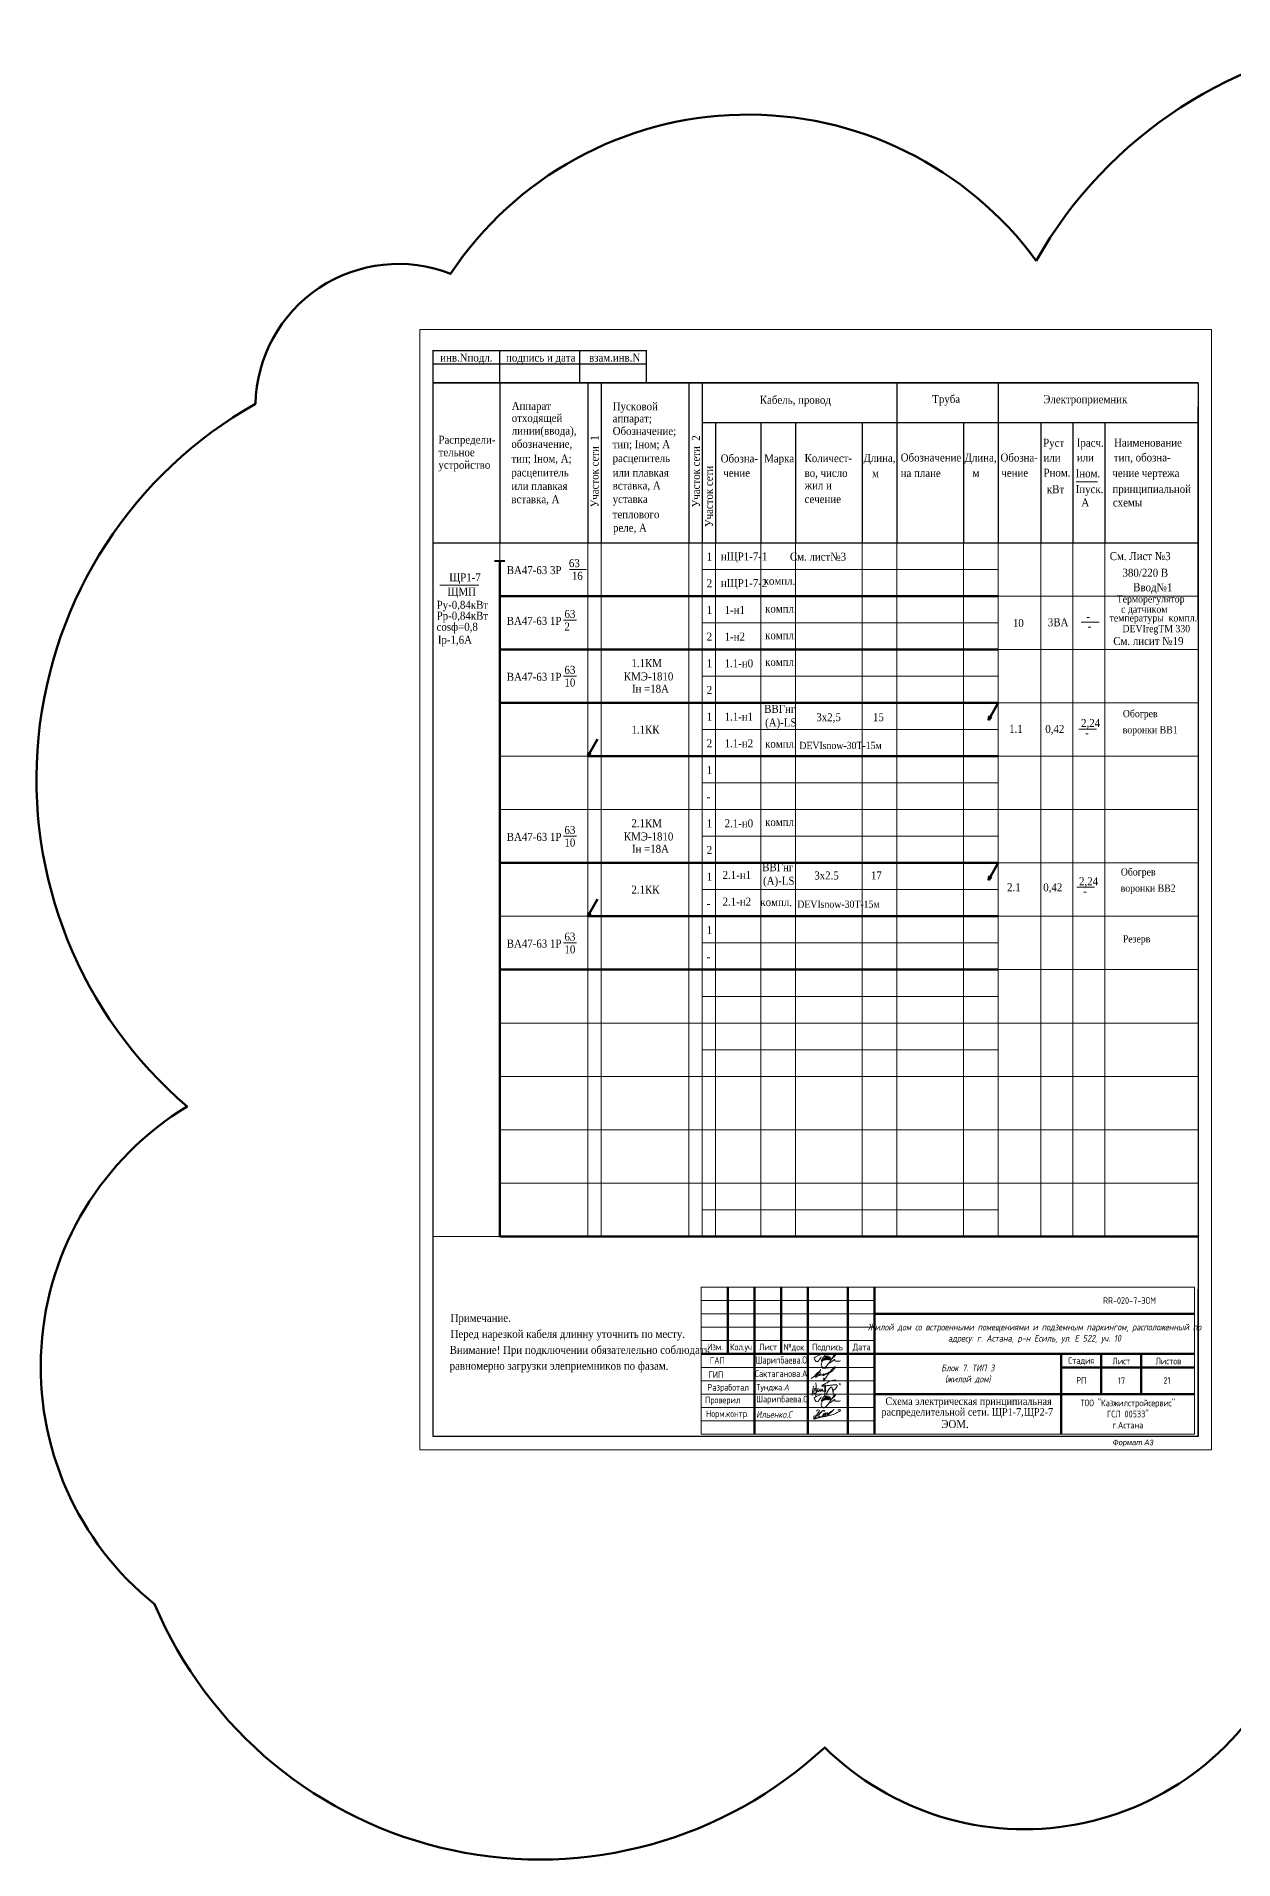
# Model space of a CAD drawing. Header units: millimetres. Extents: x 238368 to 12576735, y -3287118 to 3545602.
# Drawn here: x 5497283 to 5542183, y -2013428 to -1945090 of the extents above; entities that cross this region are included whole.
import ezdxf
from ezdxf.enums import TextEntityAlignment as Align

# ---------------------------------------------------------------- set-up
doc = ezdxf.new("R2010")
doc.units = ezdxf.units.MM
doc.layers.get('0').update_dxf_attribs({"lineweight": 13})
for name, color, linetype, lineweight in [('A-SHEET-n', 26, 'Continuous', 50), ('A-TABLE_2', 26, 'Continuous', 15), ('Wall', 7, 'Continuous', 0), ('Подпись', 162, 'Continuous', 15), ('Сила', 3, 'Continuous', 35), ('ЭМ текст', 250, 'Continuous', 40), ('ЭОМ', 250, 'Continuous', 35)]:
    doc.layers.add(name, color=color, linetype=linetype, lineweight=lineweight)
doc.layers.add('A_SHTAMP', color=7, linetype='Continuous')
doc.layers.add('АР-Текст штамп', color=7, linetype='Continuous')
doc.layers.add('G-IMPT', color=1, linetype='Continuous', lineweight=25, true_color=0xff0000)
doc.styles.add('GOST', font='isocpeur.ttf')
doc.styles.add('ROMANS', font='ariali.ttf')
doc.styles.get("Standard").update_dxf_attribs({"font": 'isocpeur.ttf', "width": 0.8})
doc.styles.add('TNRC', font='times.ttf')

# ---------------------------------------------------------------- blocks, each defined once
blk = doc.blocks.new('A$C057992fb')
at = {"layer": 'G-IMPT', "color": 154, "lineweight": 9, "true_color": 0x0052a5}
for points in [[(5386, 43584), (3608, 33561), (2272, 25866), (1315, 19990), (673, 15420), (284, 11648), (84, 8160), (11, 4448), (0, 0)], [(17362, 14978), (17173, 19223), (16965, 22658), (16739, 25381), (16498, 27490), (16244, 29084), (15978, 30260), (15703, 31118), (15420, 31756), (15131, 32256), (14837, 32641), (14539, 32919), (14237, 33097), (13931, 33183), (13622, 33184), (13311, 33106), (12999, 32959), (12684, 32745), (12366, 32456), (12041, 32077), (11708, 31596), (11363, 31000), (11003, 30275), (10627, 29410), (10231, 28389), (9816, 27209), (9393, 25895), (8974, 24482), (8575, 23003), (8208, 21493), (7888, 19985), (7627, 18513), (7440, 17112), (7336, 15810), (7314, 14612), (7366, 13519), (7486, 12530), (7668, 11644), (7907, 10863), (8195, 10186), (8527, 9612), (8897, 9142), (9305, 8777), (9753, 8517), (10240, 8363), (10768, 8316), (11338, 8376), (11950, 8545), (12606, 8823), (13305, 9213), (14050, 9729), (14839, 10384), (15673, 11194), (16551, 12174), (17476, 13340), (18445, 14705), (19460, 16285), (20516, 18084), (21583, 20068), (22630, 22190), (23622, 24405), (24525, 26666), (25307, 28928), (25934, 31145), (26372, 33272)], [(16097, 57545), (16948, 53558), (17543, 49068), (17914, 44213), (18097, 39127), (18124, 33948), (18030, 28810), (17850, 23850), (17617, 19204), (17362, 14978), (17107, 11163), (16867, 7717), (16661, 4602), (16505, 1777), (16418, -797), (16416, -3160), (16517, -5352)], [(26153, 32209), (25895, 30330), (25714, 28637), (25600, 27122), (25544, 25772), (25537, 24578), (25568, 23531), (25629, 22619), (25711, 21833), (25804, 21163), (25910, 20598), (26028, 20128), (26162, 19742), (26310, 19431), (26476, 19183), (26660, 18990), (26864, 18839), (27088, 18724), (27330, 18643), (27588, 18599), (27859, 18592), (28140, 18625), (28430, 18700), (28725, 18817), (29023, 18978), (29322, 19186), (29624, 19440), (29931, 19742), (30246, 20092), (30569, 20492), (30905, 20941), (31255, 21441), (31622, 21993), (32005, 22595), (32402, 23242), (32805, 23925), (33210, 24639), (33609, 25374), (33997, 26123), (34368, 26879), (34716, 27634), (35036, 28377), (35324, 29089), (35578, 29746), (35794, 30324), (35970, 30800), (36103, 31151), (36191, 31353), (36231, 31383), (36222, 31226), (36172, 30900), (36091, 30432), (35989, 29847), (35876, 29172), (35763, 28434), (35659, 27659), (35574, 26873), (35517, 26098), (35489, 25346), (35489, 24620), (35518, 23928), (35575, 23275), (35659, 22667), (35771, 22110), (35909, 21610), (36073, 21171), (36260, 20793), (36466, 20473), (36685, 20208), (36915, 19997), (37150, 19837), (37388, 19726), (37624, 19661), (37855, 19641), (38084, 19664), (38314, 19732), (38550, 19844), (38795, 19999), (39053, 20199), (39328, 20442), (39624, 20729), (39949, 21072), (40327, 21531), (40786, 22178), (41354, 23085), (42061, 24323), (42933, 25966), (44000, 28085), (45289, 30752)], [(45289, 30752), (45193, 29549), (45189, 28434), (45266, 27408), (45412, 26467), (45615, 25610), (45863, 24833), (46144, 24136), (46448, 23516), (46762, 22970), (47088, 22494), (47426, 22085), (47777, 21738), (48141, 21448), (48522, 21211), (48918, 21024), (49332, 20881), (49764, 20778), (50210, 20715), (50666, 20689), (51127, 20699), (51588, 20744), (52046, 20822), (52495, 20932), (52931, 21072), (53351, 21240), (53755, 21429), (54145, 21630), (54523, 21834), (54890, 22034), (55249, 22220), (55601, 22384), (55948, 22518), (56292, 22615), (56630, 22672), (56964, 22689), (57292, 22666), (57613, 22603), (57927, 22497), (58232, 22351), (58527, 22162), (58812, 21931), (59086, 21665), (59345, 21371), (59590, 21055), (59817, 20726), (60025, 20390), (60214, 20054), (60380, 19726), (60522, 19413), (60643, 19121), (60745, 18858), (60828, 18631), (60897, 18446), (60951, 18310), (60994, 18229), (61028, 18212), (61053, 18265), (61072, 18394), (61082, 18607), (61085, 18910), (61080, 19312), (61067, 19818), (61046, 20436), (61017, 21173), (60979, 22037), (60930, 23046), (60867, 24217), (60787, 25567), (60689, 27116), (60568, 28881), (60423, 30881), (60251, 33133), (60050, 35627), (59827, 38246), (59589, 40840), (59343, 43265), (59096, 45372), (58857, 47015), (58632, 48047), (58429, 48321), (58253, 47740), (58102, 46404), (57969, 44464), (57850, 42072), (57740, 39378), (57633, 36532), (57525, 33685), (57409, 30988), (57284, 28562), (57153, 26405), (57023, 24487), (56899, 22776), (56789, 21242), (56697, 19853), (56632, 18578), (56598, 17386), (56601, 16252), (56642, 15168), (56719, 14133), (56833, 13145), (56981, 12204), (57164, 11307), (57381, 10452), (57631, 9640), (57912, 8868), (58221, 8143), (58550, 7470), (58897, 6856), (59254, 6308), (59616, 5832), (59979, 5434), (60336, 5120), (60685, 4899), (61035, 4788), (61395, 4804), (61776, 4965), (62189, 5291), (62644, 5799), (63153, 6508), (63724, 7435), (64368, 8590), (65082, 9949), (65861, 11478), (66703, 13144), (67602, 14912), (68556, 16750), (69559, 18623), (70608, 20499), (71698, 22347), (72815, 24148), (73946, 25887), (75077, 27549), (76194, 29118), (77283, 30579), (78331, 31916), (79323, 33114), (80250, 34161), (81114, 35062), (81923, 35826), (82684, 36461), (83405, 36975), (84092, 37377), (84754, 37677), (85396, 37881), (86026, 37995), (86642, 38007), (87244, 37903), (87828, 37665), (88394, 37279), (88940, 36729), (89464, 36000), (89965, 35077), (90441, 33950), (90895, 32642), (91328, 31182), (91744, 29598), (92145, 27920), (92534, 26177), (92913, 24397), (93285, 22610), (93651, 20844), (94005, 19119), (94339, 17458), (94647, 15880), (94921, 14407), (95154, 13058), (95337, 11856), (95465, 10819), (95531, 9968), (95543, 9316), (95509, 8874), (95439, 8654), (95340, 8667), (95223, 8926), (95096, 9442), (94969, 10227), (94849, 11280), (94744, 12550), (94660, 13977), (94604, 15497), (94582, 17049), (94602, 18569), (94670, 19997), (94792, 21269), (94974, 22338), (95219, 23220), (95526, 23945), (95898, 24541), (96335, 25040), (96838, 25471), (97409, 25864), (98048, 26249), (98754, 26652), (99520, 27086), (100336, 27556), (101191, 28070), (102075, 28637), (102979, 29263), (103892, 29957), (104805, 30725), (105708, 31571), (106590, 32485), (107443, 33451), (108256, 34457), (109020, 35487), (109726, 36526), (110363, 37561), (110923, 38576), (111398, 39560), (111792, 40508), (112111, 41417), (112362, 42284), (112549, 43107), (112680, 43884), (112761, 44611), (112798, 45287), (112795, 45909), (112743, 46476), (112635, 46989), (112459, 47448), (112207, 47852), (111867, 48203), (111432, 48499), (110891, 48742), (110229, 48931), (109415, 49064), (108413, 49143), (107185, 49165), (105696, 49131), (103909, 49038), (101787, 48887), (99295, 48678), (96414, 48410), (93204, 48092), (89742, 47736), (86105, 47351), (82372, 46947), (78619, 46537), (74925, 46129), (71367, 45734), (68011, 45361), (64873, 45013), (61956, 44689), (59265, 44390), (56804, 44117), (54576, 43870), (52586, 43649), (50837, 43455), (49330, 43288), (48048, 43152), (46968, 43048), (46071, 42979), (45334, 42949), (44737, 42959), (44258, 43013), (43877, 43113), (43578, 43262), (43368, 43463), (43263, 43719), (43275, 44033), (43420, 44408), (43710, 44848), (44161, 45355), (44785, 45932), (45597, 46584), (46612, 47318), (47846, 48142), (49313, 49064), (51028, 50092), (53008, 51235), (55267, 52500), (57821, 53896), (60672, 55423), (63771, 57048), (67055, 58728), (70464, 60422), (73935, 62088), (77407, 63685), (80817, 65170), (84104, 66503), (87226, 67646), (90228, 68586), (93175, 69313), (96130, 69819), (99160, 70093), (102328, 70127), (105700, 69912), (109340, 69439)], [(125385, 56635), (125208, 54967), (125101, 53665), (125085, 52622), (125179, 51732), (125403, 50888), (125775, 49986), (126316, 48919), (127045, 47580)]]:
    blk.add_lwpolyline(points, dxfattribs=at)

msp = doc.modelspace()

# ---------------------------------------------------------------- linework, layer by layer
at = {"lineweight": 15}
for p, q in [((5511658, -1998071), (5511658, -1956071)), ((5536282, -1961784), (5537082, -1961784)), ((5517274, -1965066), (5517909, -1965066)), ((5512411, -1965657), (5513879, -1965657)), ((5517052, -1966970), (5517544, -1966970)), ((5536473, -1967050), (5537137, -1967050)), ((5517052, -1969071), (5517544, -1969071)), ((5536377, -1971050), (5537041, -1971050)), ((5517052, -1975066), (5517544, -1975066)), ((5536301, -1976985), (5536964, -1976985)), ((5517052, -1979066), (5517544, -1979066))]:
    msp.add_line(p, q, dxfattribs=at)
at = {"color": 7, "lineweight": 15}
msp.add_line((5541357, -1956071), (5541358, -1998071), dxfattribs=at)
at = {"color": 7, "lineweight": 30}
for p, q in [((5512158, -1997571), (5512158, -1958071)), ((5512158, -1958071), (5540857, -1958071)), ((5540858, -1958071), (5540858, -1997571)), ((5540857, -1997571), (5512158, -1997571))]:
    msp.add_line(p, q, dxfattribs=at)
at = {"color": 7, "lineweight": 40, "ltscale": 250}
msp.add_line((5514463, -1964742), (5514852, -1964742), dxfattribs=at)
at = {"color": 7, "lineweight": 80, "ltscale": 250}
msp.add_line((5514658, -1964742), (5514658, -1990071), dxfattribs=at)
at = {"color": 7, "lineweight": 50, "ltscale": 250}
for p, q in [((5514658, -1966071), (5533358, -1966071)), ((5514658, -1968071), (5533358, -1968071)), ((5514658, -1970071), (5533358, -1970071)), ((5514658, -1970071), (5533358, -1970071)), ((5533358, -1970072), (5532986, -1970715)), ((5532986, -1970715), (5533019, -1970558)), ((5532986, -1970715), (5533019, -1970558)), ((5532986, -1970715), (5533110, -1970603)), ((5518329, -1971428), (5517958, -1972071)), ((5517958, -1972071), (5517990, -1971914)), ((5517958, -1972071), (5517990, -1971915)), ((5517958, -1972071), (5518081, -1971960)), ((5517958, -1972071), (5533358, -1972071)), ((5514658, -1976071), (5533358, -1976071)), ((5533358, -1976071), (5532986, -1976714)), ((5532986, -1976714), (5533019, -1976558)), ((5532986, -1976714), (5533019, -1976558)), ((5532986, -1976714), (5533110, -1976603)), ((5518329, -1977428), (5517958, -1978071)), ((5517958, -1978071), (5517990, -1977915)), ((5517958, -1978071), (5517990, -1977915)), ((5517958, -1978071), (5518081, -1977960)), ((5517958, -1978071), (5533358, -1978071)), ((5517958, -1978071), (5533358, -1978071)), ((5514658, -1980071), (5533358, -1980071)), ((5514658, -1990071), (5540858, -1990071))]:
    msp.add_line(p, q, dxfattribs=at)
at = {"lineweight": 30}
for q in [(5540858, -1992049), (5528858, -1997571)]:
    msp.add_line((5540858, -1997571), q, dxfattribs=at)
at = {"color": 0}
msp.add_lwpolyline([(5540717, -1991978), (5522217, -1991978), (5522217, -1997478), (5540717, -1997478)], close=True, dxfattribs=at)
at = {"layer": 'A-SHEET-n', "color": 0}
for p, q in [((5523217, -1994493), (5523217, -1991978)), ((5524217, -1997478), (5524217, -1991978)), ((5525217, -1994478), (5525217, -1991978)), ((5526217, -1997478), (5526217, -1991978)), ((5527717, -1997478), (5527717, -1991978)), ((5528717, -1997478), (5528717, -1991978)), ((5528717, -1992978), (5540717, -1992978)), ((5522217, -1994478), (5528717, -1994478)), ((5528717, -1994478), (5540717, -1994478)), ((5535717, -1994478), (5535717, -1997478)), ((5528717, -1995978), (5540717, -1995978))]:
    msp.add_line(p, q, dxfattribs=at)
at = {"layer": 'A-SHEET-n', "color": 0, "linetype": 'Continuous'}
for p, q in [((5537217, -1994478), (5537217, -1995978)), ((5538717, -1994478), (5538717, -1995978)), ((5535717, -1994978), (5540717, -1994978))]:
    msp.add_line(p, q, dxfattribs=at)
at = {"layer": 'A-SHEET-n', "linetype": 'Continuous', "lineweight": 13}
msp.add_line((5535717, -1995978), (5540717, -1995978), dxfattribs=at)
at = {"layer": 'A-TABLE_2', "color": 0}
for p, q in [((5522217, -1992478), (5528717, -1992478)), ((5522217, -1992978), (5528717, -1992978)), ((5522217, -1993478), (5528717, -1993478)), ((5522217, -1993978), (5528717, -1993978)), ((5522217, -1994978), (5528717, -1994978)), ((5522217, -1995478), (5528717, -1995478)), ((5522217, -1995978), (5528717, -1995978)), ((5522217, -1996478), (5528717, -1996478)), ((5522217, -1996978), (5528717, -1996978))]:
    msp.add_line(p, q, dxfattribs=at)
at = {"layer": 'Wall', "lineweight": 15, "ltscale": 70}
msp.add_line((5511658, -1956071), (5541357, -1956071), dxfattribs=at)
at = {"layer": 'Wall', "color": 7, "lineweight": 15, "ltscale": 70}
msp.add_line((5541358, -1998071), (5511658, -1998071), dxfattribs=at)
at = {"layer": 'Wall', "color": 7, "lineweight": 15}
for p, q in [((5540808, -1997571), (5540807, -1997571)), ((5540858, -1997571), (5540857, -1997571))]:
    msp.add_line(p, q, dxfattribs=at)
at = {"layer": 'Wall', "color": 7, "lineweight": 15, "const_width": 50}
for points in [[(5512158, -1958071), (5512158, -1957371), (5512158, -1956871), (5514658, -1956871), (5517658, -1956871), (5520158, -1956871), (5520158, -1958071)], [(5514658, -1956871), (5514658, -1958071)], [(5517658, -1956871), (5517658, -1958071)], [(5512158, -1957371), (5520158, -1957371)]]:
    msp.add_lwpolyline(points, dxfattribs=at)
at = {"layer": 'Подпись', "color": 0, "lineweight": 13}
for p, q in [((5526339, -1995393), (5526595, -1995220)), ((5526708, -1995060), (5526498, -1995358)), ((5526762, -1995016), (5527151, -1994989))]:
    msp.add_line(p, q, dxfattribs=at)
for points in [[(5526454, -1994648), (5526454, -1994648), (5526454, -1994607), (5526539, -1994574), (5526569, -1994558)], [(5526528, -1994759), (5526528, -1994759), (5526518, -1994754), (5526454, -1994674), (5526454, -1994648)], [(5526622, -1994720), (5526622, -1994720), (5526595, -1994755), (5526576, -1994781), (5526528, -1994759)], [(5526569, -1994558), (5526569, -1994558), (5526602, -1994540), (5526849, -1994451), (5526858, -1994507)], [(5526677, -1994653), (5526677, -1994653), (5526656, -1994679), (5526643, -1994692), (5526622, -1994720)], [(5526716, -1994582), (5526699, -1994617), (5526703, -1994620), (5526677, -1994653)], [(5526795, -1994614), (5526795, -1994614), (5526786, -1994626), (5526704, -1994751), (5526743, -1994746)], [(5526759, -1994963), (5526759, -1994963), (5526685, -1994900), (5526727, -1994792), (5526783, -1994727)], [(5526743, -1994746), (5526743, -1994746), (5526752, -1994745), (5526896, -1994590), (5526904, -1994576)], [(5526783, -1994727), (5526783, -1994727), (5526822, -1994681), (5526872, -1994648), (5526932, -1994636)], [(5526858, -1994507), (5526858, -1994507), (5526866, -1994559), (5526823, -1994575), (5526795, -1994614)], [(5526815, -1994676), (5526815, -1994676), (5526796, -1994694), (5526823, -1994733), (5526889, -1994661)], [(5526920, -1994547), (5526920, -1994547), (5526894, -1994547), (5526841, -1994650), (5526815, -1994676)], [(5526892, -1994661), (5526892, -1994661), (5526874, -1994680), (5526889, -1994707), (5526938, -1994655)], [(5526889, -1994661), (5526889, -1994661), (5526900, -1994649), (5526991, -1994561), (5526973, -1994550)], [(5526973, -1994550), (5526973, -1994550), (5526965, -1994545), (5526906, -1994647), (5526892, -1994661)], [(5526904, -1994576), (5526904, -1994576), (5526910, -1994567), (5526927, -1994564), (5526920, -1994547)], [(5527001, -1994593), (5527001, -1994593), (5526997, -1994593), (5526904, -1994703), (5526967, -1994688)], [(5526932, -1994636), (5526932, -1994636), (5526954, -1994631), (5526985, -1994631), (5527012, -1994634)], [(5526938, -1994655), (5526938, -1994655), (5526939, -1994654), (5527028, -1994590), (5527001, -1994593)], [(5527028, -1994581), (5527028, -1994581), (5527015, -1994581), (5526950, -1994629), (5526950, -1994663)], [(5526950, -1994663), (5526950, -1994663), (5526950, -1994717), (5526975, -1994677), (5527020, -1994645)], [(5526967, -1994688), (5526967, -1994688), (5527007, -1994680), (5527081, -1994578), (5527028, -1994581)], [(5526990, -1994659), (5526990, -1994659), (5526983, -1994711), (5527007, -1994694), (5527048, -1994675)], [(5527059, -1994739), (5527059, -1994739), (5527050, -1994802), (5526987, -1994853), (5527115, -1994758)], [(5527020, -1994645), (5527020, -1994645), (5527049, -1994624), (5526997, -1994597), (5526990, -1994659)], [(5527012, -1994634), (5527012, -1994634), (5527042, -1994637), (5527072, -1994646), (5527072, -1994684)], [(5527112, -1994659), (5527112, -1994659), (5527112, -1994659), (5527024, -1994794), (5527024, -1994795)], [(5527048, -1994675), (5527048, -1994675), (5527063, -1994668), (5527088, -1994654), (5527130, -1994640)], [(5527072, -1994684), (5527072, -1994684), (5527072, -1994722), (5527060, -1994729), (5527059, -1994739)], [(5527253, -1994492), (5527253, -1994492), (5527197, -1994492), (5527157, -1994611), (5527112, -1994659)], [(5527115, -1994758), (5527115, -1994758), (5527131, -1994746), (5527222, -1994663), (5527222, -1994701)], [(5527130, -1994640), (5527130, -1994640), (5527151, -1994633), (5527170, -1994606), (5527187, -1994598)], [(5527187, -1994598), (5527218, -1994574), (5527253, -1994533), (5527253, -1994492)], [(5527222, -1994701), (5527222, -1994701), (5527222, -1994754), (5527253, -1994752), (5527331, -1994752)], [(5527331, -1994752), (5527331, -1994752), (5527362, -1994752), (5527417, -1994744), (5527443, -1994728)], [(5526868, -1994976), (5526868, -1994976), (5526823, -1995004), (5526805, -1995002), (5526759, -1994963)], [(5527024, -1994795), (5527024, -1994795), (5527006, -1994828), (5526894, -1994960), (5526868, -1994976)], [(5526454, -1996148), (5526454, -1996148), (5526454, -1996107), (5526539, -1996074), (5526569, -1996058)], [(5526528, -1996259), (5526528, -1996259), (5526518, -1996254), (5526454, -1996174), (5526454, -1996148)], [(5526569, -1996058), (5526569, -1996058), (5526602, -1996040), (5526849, -1995951), (5526858, -1996007)], [(5526716, -1996082), (5526699, -1996117), (5526703, -1996120), (5526677, -1996153)], [(5526795, -1996114), (5526795, -1996114), (5526786, -1996126), (5526704, -1996251), (5526743, -1996246)], [(5526743, -1996246), (5526743, -1996246), (5526752, -1996245), (5526896, -1996090), (5526904, -1996076)], [(5526783, -1996227), (5526783, -1996227), (5526822, -1996181), (5526872, -1996148), (5526932, -1996136)], [(5526858, -1996007), (5526858, -1996007), (5526866, -1996059), (5526823, -1996075), (5526795, -1996114)], [(5526920, -1996047), (5526920, -1996047), (5526894, -1996047), (5526841, -1996150), (5526815, -1996176)], [(5526889, -1996161), (5526889, -1996161), (5526900, -1996149), (5526991, -1996061), (5526973, -1996050)], [(5526973, -1996050), (5526973, -1996050), (5526965, -1996045), (5526906, -1996147), (5526892, -1996161)], [(5526904, -1996076), (5526904, -1996076), (5526910, -1996067), (5526927, -1996064), (5526920, -1996047)], [(5527001, -1996093), (5527001, -1996093), (5526997, -1996093), (5526904, -1996203), (5526967, -1996188)], [(5526932, -1996136), (5526932, -1996136), (5526954, -1996131), (5526985, -1996131), (5527012, -1996134)], [(5526938, -1996155), (5526938, -1996155), (5526939, -1996154), (5527028, -1996090), (5527001, -1996093)], [(5527028, -1996081), (5527028, -1996081), (5527015, -1996081), (5526950, -1996129), (5526950, -1996163)], [(5526950, -1996163), (5526950, -1996163), (5526950, -1996217), (5526975, -1996177), (5527020, -1996145)], [(5526967, -1996188), (5526967, -1996188), (5527007, -1996180), (5527081, -1996078), (5527028, -1996081)], [(5527020, -1996145), (5527020, -1996145), (5527049, -1996124), (5526997, -1996097), (5526990, -1996159)], [(5527012, -1996134), (5527012, -1996134), (5527042, -1996137), (5527072, -1996146), (5527072, -1996184)], [(5527048, -1996175), (5527048, -1996175), (5527063, -1996168), (5527088, -1996154), (5527130, -1996140)], [(5527253, -1995992), (5527253, -1995992), (5527197, -1995992), (5527157, -1996111), (5527112, -1996159)], [(5527130, -1996140), (5527130, -1996140), (5527151, -1996133), (5527170, -1996106), (5527187, -1996098)], [(5527187, -1996098), (5527218, -1996074), (5527253, -1996033), (5527253, -1995992)], [(5526622, -1996220), (5526622, -1996220), (5526595, -1996255), (5526576, -1996281), (5526528, -1996259)], [(5526677, -1996153), (5526677, -1996153), (5526656, -1996179), (5526643, -1996192), (5526622, -1996220)], [(5526759, -1996463), (5526759, -1996463), (5526685, -1996400), (5526727, -1996292), (5526783, -1996227)], [(5526868, -1996476), (5526868, -1996476), (5526823, -1996504), (5526805, -1996502), (5526759, -1996463)], [(5526815, -1996176), (5526815, -1996176), (5526796, -1996194), (5526823, -1996233), (5526889, -1996161)], [(5527024, -1996295), (5527024, -1996295), (5527006, -1996328), (5526894, -1996460), (5526868, -1996476)], [(5526892, -1996161), (5526892, -1996161), (5526874, -1996180), (5526889, -1996207), (5526938, -1996155)], [(5526990, -1996159), (5526990, -1996159), (5526983, -1996211), (5527007, -1996194), (5527048, -1996175)], [(5527059, -1996239), (5527059, -1996239), (5527050, -1996302), (5526987, -1996353), (5527115, -1996258)], [(5527112, -1996159), (5527112, -1996159), (5527112, -1996159), (5527024, -1996294), (5527024, -1996295)], [(5527072, -1996184), (5527072, -1996184), (5527072, -1996222), (5527060, -1996229), (5527059, -1996239)], [(5527115, -1996258), (5527115, -1996258), (5527131, -1996246), (5527222, -1996163), (5527222, -1996201)], [(5527222, -1996201), (5527222, -1996201), (5527222, -1996254), (5527253, -1996252), (5527331, -1996252)], [(5527331, -1996252), (5527331, -1996252), (5527362, -1996252), (5527417, -1996244), (5527443, -1996228)]]:
    msp.add_open_spline(points, degree=3, dxfattribs=at)
for points, knots in [([(5526639, -1995243), (5526636, -1995248), (5526611, -1995281), (5526642, -1995267), (5526670, -1995239), (5526678, -1995223), (5526681, -1995203), (5526678, -1995181), (5526668, -1995162), (5526653, -1995148), (5526634, -1995145), (5526608, -1995157), (5526584, -1995177), (5526561, -1995197), (5526541, -1995219), (5526523, -1995238), (5526509, -1995256), (5526499, -1995270), (5526489, -1995285), (5526478, -1995306), (5526473, -1995328), (5526497, -1995339), (5526526, -1995335), (5526557, -1995318), (5526594, -1995301), (5526637, -1995286), (5526676, -1995274), (5526716, -1995265), (5526746, -1995258), (5526773, -1995247), (5526806, -1995227), (5526831, -1995212), (5526802, -1995238), (5526771, -1995279), (5526777, -1995290), (5526808, -1995278), (5526827, -1995271), (5526846, -1995260), (5526860, -1995247), (5526869, -1995229), (5526886, -1995218), (5526926, -1995216), (5526887, -1995202), (5526892, -1995238), (5526911, -1995228), (5526931, -1995215), (5526948, -1995207), (5526964, -1995200), (5526980, -1995188), (5527017, -1995162), (5526997, -1995154), (5526971, -1995181), (5526964, -1995202), (5526981, -1995200), (5527007, -1995185), (5527028, -1995175), (5527047, -1995166), (5527068, -1995157), (5527091, -1995146), (5527112, -1995133), (5527131, -1995118), (5527148, -1995101), (5527162, -1995084), (5527175, -1995069), (5527187, -1995053), (5527201, -1995038), (5527216, -1995021), (5527229, -1995002), (5527240, -1994982), (5527252, -1994956), (5527239, -1994952), (5527193, -1994982), (5527164, -1995002), (5527137, -1995029), (5527117, -1995055), (5527101, -1995077), (5527073, -1995115), (5527029, -1995170), (5526979, -1995236), (5526943, -1995291), (5526920, -1995326), (5526901, -1995355), (5526881, -1995383), (5526861, -1995411), (5526843, -1995436), (5526830, -1995453), (5526815, -1995471), (5526801, -1995488), (5526784, -1995505), (5526787, -1995479), (5526797, -1995447), (5526806, -1995423), (5526816, -1995400), (5526823, -1995383), (5526828, -1995373)], [0, 0, 0, 0, 0.00060755, 0.00247273, 0.00315236, 0.00383199, 0.00449622, 0.00516044, 0.00586758, 0.00639794, 0.00702849, 0.00793602, 0.00902725, 0.00966472, 0.01093966, 0.01204751, 0.01260144, 0.01315537, 0.01360808, 0.01406079, 0.01496622, 0.0157244, 0.01659251, 0.01750874, 0.01927518, 0.02058351, 0.02197982, 0.02337612, 0.0244073, 0.02543847, 0.02620867, 0.02697888, 0.02843492, 0.02901787, 0.03009652, 0.03055027, 0.03141584, 0.03199288, 0.03273637, 0.03356858, 0.03406091, 0.03453927, 0.03569146, 0.03623139, 0.03687441, 0.03740068, 0.03795656, 0.0388348, 0.03945149, 0.04006819, 0.04155671, 0.04199123, 0.04256485, 0.0434437, 0.04406192, 0.04468015, 0.0455023, 0.04632445, 0.04712656, 0.04792867, 0.04873079, 0.0495329, 0.05018967, 0.05084645, 0.05150323, 0.05216, 0.05304957, 0.05393914, 0.05438392, 0.0548287, 0.05606482, 0.05675794, 0.05840456, 0.05970462, 0.06100469, 0.06165472, 0.06230475, 0.06550751, 0.06871026, 0.07037213, 0.072034, 0.07286494, 0.07369587, 0.07535774, 0.07625447, 0.07715121, 0.07759957, 0.07804794, 0.07872049, 0.07973911, 0.08053355, 0.08106318, 0.08212244, 0.08318169, 0.08318169, 0.08318169, 0.08318169]), ([(5526552, -1996627), (5526549, -1996614), (5526538, -1996567), (5526718, -1996572), (5526546, -1996719), (5526499, -1996913), (5526401, -1996795), (5526636, -1996798), (5526647, -1996678), (5526848, -1996556), (5526843, -1996637), (5526794, -1996596), (5526732, -1996641), (5526671, -1996704), (5526618, -1996782), (5526628, -1996910), (5526770, -1996831), (5526860, -1996666), (5526788, -1996753), (5526773, -1996778), (5526746, -1996844), (5526746, -1996784), (5526816, -1996760), (5526847, -1996715), (5526875, -1996673), (5526909, -1996735), (5526869, -1996757), (5526837, -1996815), (5526875, -1996725), (5526890, -1996703), (5526959, -1996666), (5526946, -1996710), (5526940, -1996732), (5526913, -1996778), (5526979, -1996764), (5527004, -1996737), (5527058, -1996704), (5527100, -1996644), (5527261, -1996507), (5527081, -1996633), (5527006, -1996706), (5526861, -1996807), (5526673, -1996847), (5526547, -1996902), (5526358, -1996927), (5526564, -1996823), (5526746, -1996849), (5527025, -1996796), (5527248, -1996715), (5527352, -1996648), (5527507, -1996577), (5527360, -1996552), (5527353, -1996591), (5527352, -1996600)], [0, 0, 0, 0, 0.356616, 1.272558, 2.865807, 4.634394, 4.986691, 6.409221, 8.252639, 9.710469, 9.818151, 10.27956, 10.749416, 11.964584, 12.986681, 13.504455, 15.222795, 16.1628, 16.79385, 17.272401, 17.706783, 17.7859, 18.807471, 19.425643, 19.649559, 19.990004, 20.751177, 20.937822, 21.514628, 22.132842, 22.608707, 22.709584, 23.323215, 23.47388, 24.059158, 24.304273, 24.717302, 25.808766, 27.030189, 28.417996, 29.437299, 30.808377, 33.450094, 34.77735, 35.868975, 36.799427, 39.193349, 42.486695, 44.905411, 45.880086, 46.93717, 47.809076, 48.05934, 48.05934, 48.05934, 48.05934])]:
    msp.add_open_spline(points, degree=3, knots=knots, dxfattribs=at)
at = {"layer": 'Сила', "color": 7, "lineweight": 30, "ltscale": 250}
for p, q in [((5540858, -1958071), (5512158, -1958071)), ((5512158, -1960471), (5512158, -1958071)), ((5514658, -1958071), (5514658, -1964071)), ((5517958, -1958071), (5517958, -1964071)), ((5518458, -1958071), (5518458, -1964071)), ((5521758, -1958071), (5521758, -1964071)), ((5522258, -1958071), (5522258, -1964071)), ((5529558, -1958071), (5529558, -1964071)), ((5533358, -1958071), (5533358, -1964071)), ((5540858, -1960471), (5540858, -1958971)), ((5540858, -1959571), (5522258, -1959571)), ((5522758, -1959571), (5522758, -1964071)), ((5524458, -1959571), (5524458, -1964071)), ((5525758, -1959571), (5525758, -1964071)), ((5528258, -1959571), (5528258, -1964071)), ((5532058, -1959571), (5532058, -1964071)), ((5534958, -1959571), (5534958, -1964071)), ((5536158, -1959571), (5536158, -1964071)), ((5537358, -1959571), (5537358, -1964071)), ((5512158, -1966971), (5512158, -1960471)), ((5540858, -1966971), (5540858, -1960471)), ((5512158, -1964071), (5540858, -1964071))]:
    msp.add_line(p, q, dxfattribs=at)
at = {"layer": 'Сила', "color": 7, "lineweight": 18, "ltscale": 250}
for p, q in [((5514658, -1964071), (5514658, -1990071)), ((5517958, -1964071), (5517958, -1990071)), ((5518458, -1964071), (5518458, -1990071)), ((5521758, -1964071), (5521758, -1990071)), ((5522258, -1964071), (5522258, -1990071)), ((5522758, -1964071), (5522758, -1990071)), ((5524458, -1964071), (5524458, -1990071)), ((5525758, -1964071), (5525758, -1990071)), ((5528258, -1964071), (5528258, -1990071)), ((5528258, -1964071), (5528258, -1990071)), ((5529558, -1964071), (5529558, -1990071)), ((5532058, -1964071), (5532058, -1990071)), ((5533358, -1964071), (5533358, -1990071)), ((5534958, -1964071), (5534958, -1990071)), ((5536158, -1964071), (5536158, -1990071)), ((5537358, -1964071), (5537358, -1990071)), ((5522258, -1965071), (5533358, -1965071)), ((5514658, -1966071), (5540858, -1966071)), ((5522258, -1967071), (5533358, -1967071)), ((5514658, -1968071), (5540858, -1968071)), ((5522258, -1969071), (5533358, -1969071)), ((5514658, -1970071), (5540858, -1970071)), ((5522258, -1971071), (5533358, -1971071)), ((5514658, -1972071), (5540858, -1972071)), ((5522258, -1973071), (5533358, -1973071)), ((5514658, -1974071), (5540858, -1974071)), ((5522258, -1975071), (5533358, -1975071)), ((5514658, -1976071), (5540858, -1976071)), ((5522258, -1977071), (5533358, -1977071)), ((5514658, -1978071), (5540858, -1978071)), ((5522258, -1979071), (5533358, -1979071)), ((5514658, -1980071), (5540858, -1980071)), ((5522258, -1981071), (5533358, -1981071)), ((5514658, -1982071), (5540858, -1982071)), ((5522258, -1983071), (5533358, -1983071)), ((5514658, -1984071), (5540858, -1984071)), ((5514658, -1986071), (5540858, -1986071)), ((5514658, -1988071), (5540858, -1988071)), ((5522258, -1989071), (5533358, -1989071)), ((5522258, -1989071), (5533358, -1989071)), ((5522258, -1989071), (5533358, -1989071)), ((5522258, -1989071), (5533358, -1989071)), ((5540858, -1990071), (5512158, -1990072)), ((5514658, -1990071), (5540858, -1990071)), ((5514658, -1990071), (5533358, -1990071))]:
    msp.add_line(p, q, dxfattribs=at)
at = {"layer": 'ЭОМ', "color": 2, "lineweight": 50, "ltscale": 100}
msp.add_lwpolyline([(5534779, -1953495, 0.520567), (5512817, -1953982, 0.520567), (5505496, -1958860, 0.520567), (5502934, -1985200, 0.520567), (5501714, -2003858, 0.520567), (5526848, -2009223, 0.520567), (5544052, -2006053, 0.520567), (5566990, -2005443, 0.520567), (5591636, -2005931, 0.520567), (5616893, -2005931, 0.520567), (5632998, -2000077, 0.520567), (5638245, -1973615, 0.520567), (5618845, -1961177, 0.520567), (5595053, -1960080, 0.520567), (5584682, -1953373, 0.520567), (5561865, -1950934, 0.520567), (5534779, -1953495)], format="xyb", dxfattribs=at)

# ---------------------------------------------------------------- block references
at = {"color": 0, "xscale": 0.008271777308926935, "yscale": 0.008271777308926935, "zscale": 0.008271777308926935}
msp.add_blockref('A$C057992fb', (5526380, -1996039), dxfattribs=at)

# ---------------------------------------------------------------- texts
at = {"color": 7, "lineweight": 15, "style": 'TNRC', "width": 0.9}
msp.add_text('инв.Nподл.     подпись и дата     взам.инв.N', height=300, dxfattribs=at).set_placement((5512427, -1957278))
at = {"lineweight": 15, "style": 'TNRC', "width": 0.9}
for s, height, p in [('Кабель, провод', 300, (5524415, -1958860)), ('Труба   ', 300, (5530882, -1958832)), ('Электроприемник', 300, (5535045, -1958838)), ('Аппарат', 300, (5515110, -1959089)), ('отходящей', 300, (5515110, -1959541)), ('Пусковой', 300, (5518895, -1959103)), ('линии(ввода),', 300, (5515110, -1960015)), ('аппарат;', 300, (5518895, -1959558)), ('Обозначение;', 300, (5518895, -1960029)), ('Распредели-', 300, (5512360, -1960353)), ('тельное', 300, (5512369, -1960827)), ('обозначение,', 300, (5515098, -1960513)), ('тип; Iном; А', 300, (5518895, -1960524)), ('Руст', 300, (5535043, -1960472)), ('Iрасч.', 300, (5536304, -1960467)), ('Наименование', 300, (5537699, -1960464)), ('устройство', 300, (5512360, -1961297)), ('тип; Iном, А;', 300, (5515098, -1961061)), ('расцепитель', 300, (5518895, -1961046)), ('Обозна-', 300, (5522946, -1961058)), ('Марка', 300, (5524577, -1961056)), ('Количест-', 300, (5526094, -1961047)), ('Длина,', 300, (5528301, -1961037)), ('Обозначение', 300, (5529699, -1961022)), ('Длина,', 300, (5532093, -1961026)), ('Обозна-', 300, (5533442, -1961026)), ('или', 300, (5535055, -1961025)), ('Рном.', 300, (5535055, -1961592)), ('или', 300, (5536304, -1961022)), ('тип, обозна-', 300, (5537693, -1961021)), ('расцепитель', 300, (5515098, -1961583)), ('или плавкая', 300, (5515098, -1962092)), ('или плавкая', 300, (5518895, -1961595)), ('вставка, А', 300, (5518895, -1962072)), ('чение', 300, (5523045, -1961596)), ('жил и ', 300, (5526094, -1962065)), ('во, число', 300, (5526094, -1961601)), ('  м ', 300, (5528421, -1961611)), ('на плане', 300, (5529699, -1961606)), ('  м', 300, (5532189, -1961599)), ('чение', 300, (5533476, -1961596)), ('кВт', 300, (5535182, -1962213)), ('Iном.', 300, (5536262, -1961613)), ('Iпуск.', 300, (5536262, -1962208)), ('чение чертежа', 300, (5537638, -1961607)), ('принципиальной', 300, (5537644, -1962206)), ('вставка, А', 300, (5515098, -1962586)), ('уставка ', 300, (5518895, -1962580)), ('сечение', 300, (5526094, -1962581)), (' А', 300, (5536373, -1962704)), (' схемы', 300, (5537553, -1962707)), ('теплового', 300, (5518895, -1963153)), ('реле, А', 300, (5518909, -1963656)), ('63', 300, (5517256, -1964983)), ('1', 300, (5522423, -1964736)), ('нЩР1-7-1', 300, (5522955, -1964731)), ('См. лист№3', 300, (5525543, -1964737)), ('См. Лист №3', 300, (5537539, -1964719)), ('      ЩР1-7', 300, (5512155, -1965516)), ('ВА47-63 3P', 300, (5514924, -1965243)), ('16', 300, (5517365, -1965458)), ('380/220 В', 300, (5538019, -1965342)), ('ЩМП', 300, (5512699, -1966046)), ('2', 300, (5522423, -1965736)), ('нЩР1-7-2', 300, (5522955, -1965731)), ('компл.', 300, (5524560, -1965644)), ('Терморегулятор', 270, (5537800, -1966308)), ('Ввод№1', 300, (5538419, -1965887)), ('Ру-0,84кВт', 300, (5512294, -1966544)), ('Рр-0,84кВт', 300, (5512294, -1966953)), ('63', 300, (5517088, -1966886)), ('1', 300, (5522423, -1966736)), ('1-н1', 300, (5523095, -1966737)), ('компл.', 300, (5524613, -1966688)), ('с датчиком ', 270, (5537965, -1966694)), ('cosф=0,8', 300, (5512291, -1967368)), ('ВА47-63 1P', 300, (5514924, -1967146)), ('2', 300, (5517087, -1967361)), ('2', 300, (5522423, -1967736)), ('1-н2', 300, (5523095, -1967737)), ('10', 300, (5533908, -1967229)), ('3ВА', 300, (5535218, -1967199)), ('-', 300, (5536660, -1966974)), ('-', 300, (5536714, -1967338)), ('температуры  компл.', 270, (5537532, -1967020)), ('DEVIregTM 330 ', 270, (5538016, -1967422)), ('Iр-1,6А', 300, (5512339, -1967855)), ('компл.', 300, (5524613, -1967688)), ('См. лисит №19', 300, (5537672, -1967902)), ('63', 300, (5517088, -1968983)), ('1.1КМ', 300, (5519599, -1968730)), ('1', 300, (5522423, -1968736)), ('1.1-н0', 300, (5523095, -1968737)), ('компл.', 300, (5524613, -1968688)), ('ВА47-63 1P', 300, (5514924, -1969243)), ('10', 300, (5517087, -1969458)), ('КМЭ-1810', 300, (5519315, -1969229)), ('Iн =18A', 300, (5519618, -1969691)), ('2', 300, (5522423, -1969736)), ('ВВГнг', 300, (5524580, -1970446)), ('1', 300, (5522423, -1970736)), ('1.1-н1', 300, (5523095, -1970737)), ('(А)-LS', 300, (5524613, -1970954)), ('3x2,5', 300, (5526534, -1970757)), ('Обогрев ', 270, (5538030, -1970608)), ('1.1КК', 300, (5519599, -1971225)), ('2', 300, (5522423, -1971736)), ('1.1-н2', 300, (5523095, -1971737)), ('компл.', 300, (5524613, -1971754)), ('DEVIsnow-30T-15м     ', 270, (5525898, -1971801)), ('1.1', 300, (5533765, -1971195)), ('воронки ВВ1', 270, (5538025, -1971215)), ('1', 300, (5522423, -1972736)), ('-', 300, (5522423, -1973736)), ('ВА47-63 1P', 300, (5514924, -1975243)), ('63', 300, (5517088, -1974983)), ('КМЭ-1810', 300, (5519315, -1975229)), ('2.1КМ', 300, (5519598, -1974730)), ('1', 300, (5522423, -1974736)), ('2.1-н0', 300, (5523095, -1974737)), ('компл.', 300, (5524613, -1974688)), ('10', 300, (5517087, -1975458)), ('Iн =18A', 300, (5519618, -1975691)), ('2', 300, (5522423, -1975736)), ('ВВГнг', 300, (5524504, -1976380)), ('Обогрев ', 270, (5537953, -1976542)), ('2.1КК', 300, (5519598, -1977220)), ('1', 300, (5522423, -1976736)), ('2.1-н1', 300, (5523018, -1976671)), ('(А)-LS', 300, (5524537, -1976888)), ('2.1', 300, (5533688, -1977130)), ('воронки ВВ2', 270, (5537949, -1977150)), ('-', 300, (5522423, -1977736)), ('2.1-н2', 300, (5523018, -1977671)), ('компл.', 300, (5524437, -1977689)), ('DEVIsnow-30T-15м     ', 270, (5525821, -1977752)), ('ВА47-63 1P', 300, (5514924, -1979243)), ('63', 300, (5517088, -1978983)), ('1', 300, (5522423, -1978736)), ('Резерв', 270, (5538030, -1979050)), ('10', 300, (5517087, -1979458)), ('-', 300, (5522422, -1979736)), ('Примечание.', 300, (5512816, -1993276)), ('Перед нарезкой кабеля длинну уточнить по месту.', 300, (5512816, -1993875)), ('равномерно загрузки элеприемников по фазам.', 300, (5512780, -1995069)), ('Внимание! При подключении обязателельно соблюдать', 300, (5512780, -1994472)), ('Схема электрическая принципиальная ', 280, (5529126, -1996388)), (' распределительной сети. ЩР1-7,ЩР2-7', 280, (5528882, -1996788, 9))]:
    msp.add_text(s, height=height, dxfattribs=at).set_placement(p)
for s, p in [('Участок сети  1', (5518366, -1962744)), ('Участок сети  2', (5522166, -1962744)), ('Участок сети', (5522654, -1963482))]:
    msp.add_text(s, height=300, rotation=90, dxfattribs=at).set_placement(p)
msp.add_text('ЭОМ.', height=300, dxfattribs=at).set_placement((5531735, -1997104, -26), align=Align.MIDDLE_CENTER)
at = {"layer": 'A-SHEET-n', "color": 0, "lineweight": 50, "style": 'GOST', "width": 0.8}
for s, height, p in [('Шарипбаева.О', 270.34, (5524257, -1994837)), ('Сактаганова.А', 250, (5524236, -1995338)), ('Шарипбаева.О', 250, (5524278, -1996295))]:
    msp.add_text(s, height=height, dxfattribs=at).set_placement(p)
at = {"layer": 'A-SHEET-n', "color": 0, "linetype": 'Continuous', "char_height": 250, "attachment_point": 5}
for s, insert, width in [('{\\fISOCPEUR|b0|i1|c204|p34;Жилой дом со встроенными помещениями и подземным паркингом, расположенный по адресу: г. Астана, р-н Есиль, ул. Е 522, уч. 10}', (5534717, -1993713), 12000), ('\\A1;Кол.уч', (5523710, -1994248), 6000), ('\\A1;Лист', (5524725, -1994211), 6000), ('\\A1;№док.', (5525725, -1994240), 6000), ('\\A1;Подпись', (5526953, -1994237), 6000), ('\\A1;Дата', (5528235, -1994242), 6000), ('\\A1;ГAП', (5522822, -1994718), 6000), ('\\A1;Стадия', (5536472, -1994745), 6000), ('\\A1;Лист', (5537974, -1994745), 6000), ('\\A1;Листов', (5539737, -1994745), 6000), ('\\A1;ГИП', (5522764, -1995255), 6000), ('{\\fISOCPEUR|b0|i1|c204|p34;Блок 7. ТИП 3\\P(жилой дом)}', (5532217, -1995228), 7000), ('\\A1;РП', (5536472, -1995469), 1380.27), ('\\A1;17', (5537981, -1995481), 1609.61), ('\\A1;21', (5539686, -1995469), 1609.61), ('\\A1;Проверил', (5523022, -1996232), 6000), ('\\A1;Разработал', (5523226, -1995760), 6000), ('ТОО "Казжилстройсервис"\\PГСЛ 00533"\\Pг.Астана', (5538217, -1996728), 6000), ('\\A1;Норм.контр.', (5523199, -1996745), 6000)]:
    msp.add_mtext(s, dxfattribs=dict(at, insert=insert, width=width))
at = {"layer": 'A-SHEET-n', "color": 0, "linetype": 'Continuous', "lineweight": 13, "insert": (5522735, -1994211), "char_height": 250, "width": 6000, "attachment_point": 5}
msp.add_mtext('\\A1;Изм.', dxfattribs=at)
at = {"layer": 'A-SHEET-n', "color": 0, "lineweight": 30, "insert": (5524283, -1995609), "char_height": 230, "attachment_point": 1}
msp.add_mtext_dynamic_manual_height_columns('Тунджа{\\fGOST Common|b0|i1|c0|p34;.\\fGOST Common|b0|i1|c162|p34;A }', width=1627.43, gutter_width=1, heights=[0], dxfattribs=at)
at = {"layer": 'A-SHEET-n', "color": 0, "linetype": 'Continuous', "lineweight": 30, "insert": (5525255, -1996745), "char_height": 250, "width": 1958.9, "attachment_point": 5, "style": 'GOST'}
msp.add_mtext('\\A1;\\pxql;{\\fGOST Common|b0|i1|c204|p34;\\W0.8;Ильенко\\fGOST Common|b0|i1|c0|p34;.\\fGOST Common|b0|i1|c204|p34;С}', dxfattribs=at)
at = {"layer": 'A_SHTAMP', "color": 0, "linetype": 'Continuous', "lineweight": 13, "insert": (5538283, -1992474), "char_height": 250, "width": 3167.44, "attachment_point": 5}
msp.add_mtext('RR-020-7-ЭОМ', dxfattribs=at)
at = {"layer": 'АР-Текст штамп', "color": 7, "lineweight": 15, "style": 'ROMANS'}
msp.add_text('Формат А3', height=200, dxfattribs=at).set_placement((5537650, -1997895))
at = {"layer": 'ЭМ текст', "lineweight": 15, "style": 'TNRC', "width": 0.9}
for s, p in [('3x2,5', (5526534, -1970757)), ('15', (5528655, -1970757)), ('2,24', (5536464, -1970974)), ('0,42', (5535122, -1971199)), ('-', (5536617, -1971338)), ('3x2.5', (5526458, -1976691)), ('17', (5528579, -1976691)), ('0,42', (5535045, -1977134)), ('2,24', (5536388, -1976909)), ('-', (5536541, -1977272))]:
    msp.add_text(s, height=300, dxfattribs=at).set_placement(p)

doc.saveas('drawing.dxf')
